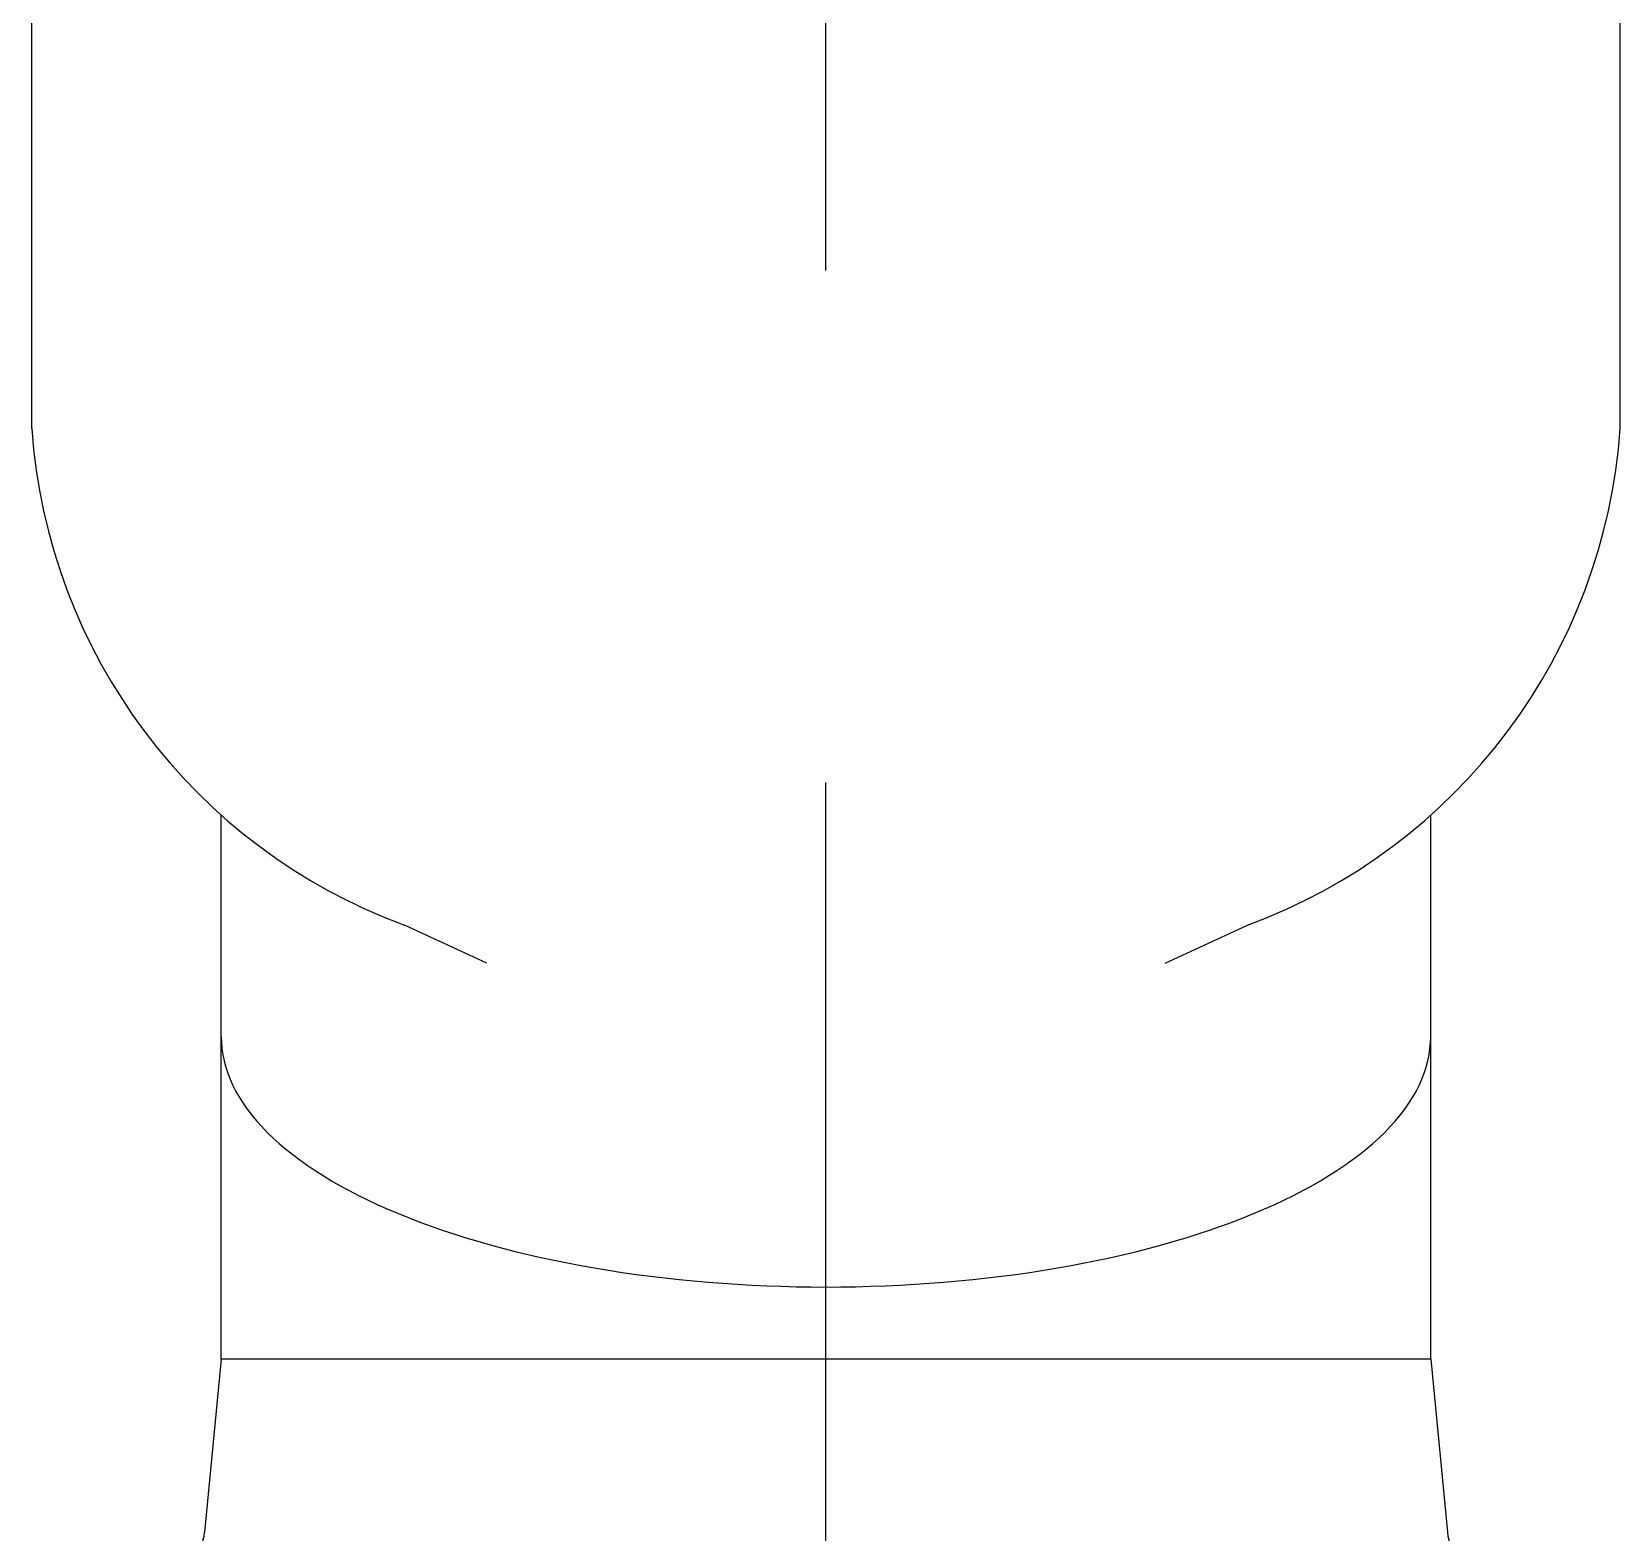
# Model space of a CAD drawing. Extents: x -12.1 to 78.5, y -19.1 to 57.9.
# Drawn here: x 55.39 to 75.09, y 20.45 to 39.06 of the extents above; entities that cross this region are included whole.
import ezdxf

# ---------------------------------------------------------------- set-up
doc = ezdxf.new("R2010")
doc.units = 0
doc.linetypes.add('CENTER', pattern=[50.8, 31.75, -6.35, 6.35, -6.35])
doc.layers.get('0').update_dxf_attribs({"linetype": 'CONTINUOUS'})
doc.layers.add('CENTER', color=1, linetype='CENTER')

msp = doc.modelspace()

# ---------------------------------------------------------------- linework, layer by layer
at = {"color": 7, "linetype": 'CONTINUOUS'}
for p, q in [((55.394, 34.141), (55.394, 44.482)), ((75.094, 34.141), (75.094, 44.482)), ((57.744, 26.6), (57.744, 29.345)), ((72.744, 26.6), (72.744, 29.345)), ((61.039, 27.511), (60.016, 27.979)), ((69.449, 27.511), (70.472, 27.979)), ((57.744, 22.6), (57.744, 26.6)), ((72.744, 22.6), (72.744, 26.6)), ((57.744, 22.6), (57.538, 20.452)), ((72.744, 22.6), (57.744, 22.6)), ((72.744, 22.6), (72.951, 20.452))]:
    msp.add_line(p, q, dxfattribs=at)
msp.add_polyline3d([(57.744, 26.6, 0), (57.746, 26.524, 0), (57.753, 26.448, 0), (57.765, 26.372, 0), (57.78, 26.296, 0), (57.801, 26.22, 0), (57.825, 26.144, 0), (57.855, 26.069, 0), (57.888, 25.994, 0), (57.926, 25.919, 0), (57.969, 25.845, 0), (58.016, 25.771, 0), (58.067, 25.698, 0), (58.123, 25.625, 0), (58.183, 25.553, 0), (58.247, 25.482, 0), (58.315, 25.411, 0), (58.388, 25.341, 0), (58.464, 25.272, 0), (58.545, 25.203, 0), (58.63, 25.136, 0), (58.719, 25.069, 0), (58.811, 25.003, 0), (58.908, 24.938, 0), (59.008, 24.874, 0), (59.112, 24.811, 0), (59.22, 24.749, 0), (59.332, 24.689, 0), (59.447, 24.629, 0), (59.565, 24.571, 0), (59.687, 24.514, 0), (59.812, 24.458, 0), (59.941, 24.403, 0), (60.073, 24.35, 0), (60.208, 24.298, 0), (60.346, 24.248, 0), (60.486, 24.199, 0), (60.63, 24.151, 0), (60.776, 24.105, 0), (60.926, 24.06, 0), (61.078, 24.017, 0), (61.232, 23.975, 0), (61.389, 23.935, 0), (61.547, 23.897, 0), (61.709, 23.86, 0), (61.872, 23.825, 0), (62.038, 23.792, 0), (62.205, 23.76, 0), (62.374, 23.73, 0), (62.545, 23.702, 0), (62.718, 23.675, 0), (62.892, 23.65, 0), (63.067, 23.627, 0), (63.244, 23.606, 0), (63.422, 23.587, 0), (63.601, 23.569, 0), (63.781, 23.553, 0), (63.962, 23.539, 0), (64.144, 23.527, 0), (64.326, 23.517, 0), (64.509, 23.508, 0), (64.692, 23.502, 0), (64.876, 23.497, 0), (65.06, 23.494, 0), (65.244, 23.493, 0), (65.428, 23.494, 0), (65.612, 23.497, 0), (65.796, 23.502, 0), (65.979, 23.508, 0), (66.162, 23.517, 0), (66.345, 23.527, 0), (66.526, 23.539, 0), (66.707, 23.553, 0), (66.888, 23.569, 0), (67.067, 23.587, 0), (67.245, 23.606, 0), (67.421, 23.627, 0), (67.597, 23.65, 0), (67.771, 23.675, 0), (67.944, 23.702, 0), (68.114, 23.73, 0), (68.284, 23.76, 0), (68.451, 23.792, 0), (68.616, 23.825, 0), (68.78, 23.86, 0), (68.941, 23.897, 0), (69.1, 23.935, 0), (69.257, 23.975, 0), (69.411, 24.017, 0), (69.563, 24.06, 0), (69.712, 24.105, 0), (69.859, 24.151, 0), (70.002, 24.199, 0), (70.143, 24.248, 0), (70.281, 24.298, 0), (70.416, 24.35, 0), (70.547, 24.403, 0), (70.676, 24.458, 0), (70.801, 24.514, 0), (70.923, 24.571, 0), (71.042, 24.629, 0), (71.157, 24.689, 0), (71.268, 24.749, 0), (71.376, 24.811, 0), (71.48, 24.874, 0), (71.581, 24.938, 0), (71.677, 25.003, 0), (71.77, 25.069, 0), (71.859, 25.136, 0), (71.943, 25.203, 0), (72.024, 25.272, 0), (72.101, 25.341, 0), (72.173, 25.411, 0), (72.242, 25.482, 0), (72.306, 25.553, 0), (72.366, 25.625, 0), (72.421, 25.698, 0), (72.473, 25.771, 0), (72.519, 25.845, 0), (72.562, 25.919, 0), (72.6, 25.994, 0), (72.634, 26.069, 0), (72.663, 26.144, 0), (72.688, 26.22, 0), (72.708, 26.296, 0), (72.724, 26.372, 0), (72.735, 26.448, 0), (72.742, 26.524, 0), (72.744, 26.6, 0)], dxfattribs=at)
for centre, radius, start, end in [((62.472, 34.636), 7.095, 184.0001, 249.7504), ((68.017, 34.636), 7.095, 290.2496, 355.9999), ((57.04, 20.5), 0.5, 270, 354.5077), ((73.448, 20.5), 0.5, 185.4923, 270)]:
    msp.add_arc(centre, radius, start, end, dxfattribs=at)
at = {"layer": 'CENTER', "color": 1, "linetype": 'CENTER'}
msp.add_line((65.244, -2), (65.244, 57.91), dxfattribs=at)

doc.saveas('drawing.dxf')
